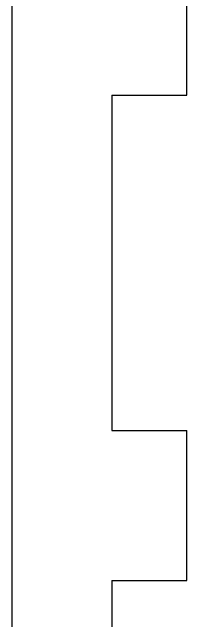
# Model space of a CAD drawing. Header units: millimetres. Extents: x -514 to -64, y 104 to 492.
# Drawn here: x -514.05 to -500.05, y 244.58 to 293.32 of the extents above; entities that cross this region are included whole.
import ezdxf

# ---------------------------------------------------------------- set-up
doc = ezdxf.new("R2010")
doc.units = ezdxf.units.MM

msp = doc.modelspace()

# ---------------------------------------------------------------- linework, layer by layer
at = {"color": 7, "linetype": 'Continuous', "lineweight": 25}
for p, q in [((-514.053, 104.395), (-514.053, 387.895)), ((-500.053, 286.681), (-500.053, 298.681)), ((-506.053, 286.681), (-506.053, 259.823)), ((-506.053, 286.681), (-500.053, 286.681)), ((-506.053, 259.823), (-500.053, 259.823)), ((-500.053, 247.823), (-500.053, 259.823)), ((-506.053, 247.823), (-506.053, 220.966)), ((-506.053, 247.823), (-500.053, 247.823))]:
    msp.add_line(p, q, dxfattribs=at)

doc.saveas('drawing.dxf')
